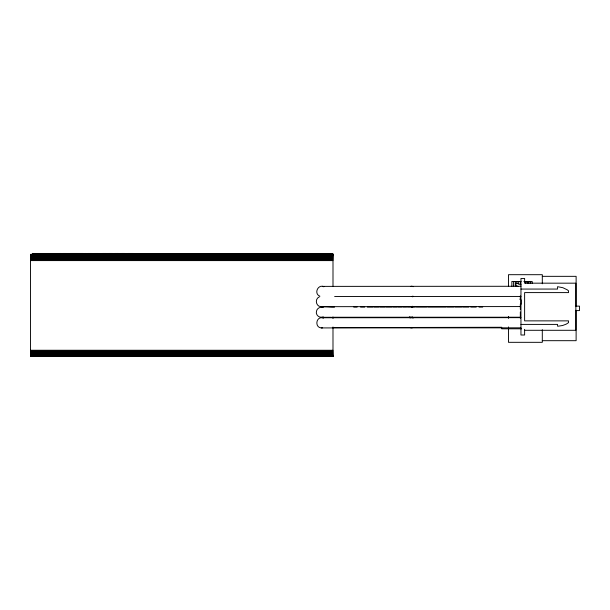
<?xml version="1.0" encoding="UTF-8"?>
<svg xmlns="http://www.w3.org/2000/svg" width="610" height="610" viewBox="0 0 610 610"><rect width="100%" height="100%" fill="white"/><g stroke="black" fill="none" stroke-linecap="round" stroke-linejoin="round"><path stroke-width="0.91" d="M332.999 254.378L30.508 254.339L30.5 356.484L332.991 356.507M332.991 356.568L332.991 326.99M332.991 318.496L332.991 316.605M332.999 286.403L332.999 254.317M501.717 327.89L501.717 328.798L521.634 328.805M501.717 327.273L332.366 327.616M508.481 326.907L508.481 342.324L542.298 342.332L542.298 329.705M508.481 318.359L508.481 316.46M508.488 286.517L508.488 274.691L542.305 274.698L542.305 283.787M511.866 286.136L511.866 281.454L521.092 281.462M513.574 286.136L513.574 281.454M515.252 286.136L515.252 281.454M517.013 283.33L517.013 281.454M518.63 283.917L518.63 281.454M520.345 318.267L520.338 312M520.338 309.3L520.338 304.039L521.054 304.298L521.054 299.838L519.842 299.152M520.338 299.434L520.338 295.88M520.345 284.542L520.338 281.462M524.615 329.347L524.615 335.004L520.955 335.004L520.963 278.457L524.623 278.457L524.623 283.17L575.855 283.177L575.855 330.3L524.615 330.292M525.393 283.101L525.393 281.462M528.779 283.558L528.779 281.462M530.464 283.33L530.464 281.462M532.156 283.33L532.156 281.462L523.86 281.462M576.114 310.231L576.114 340.685L542.298 340.685M576.114 306.464L576.122 276.338L542.305 276.338M527.086 282.941L527.101 281.462M319.297 296.902C314.63 298.725 315.789 306.357 320.799 306.67L520.536 306.571M323.956 286.692C317.84 283.886 313.593 293.906 319.907 296.216M323.361 316.918C320.54 318.283 316.712 316.232 316.315 313.006C316.14 303.681 329.499 307.814 334.577 307.104M320.799 306.67L322.095 306.639M520.963 317.657L322.347 317.757C315.85 316.781 314.684 327.463 321.226 327.921L520.955 327.829M321.226 327.921L322.545 327.89M323.605 286.7L322.682 286.38M322.354 286.38L520.963 286.281M334.631 296.483L520.963 296.445M320.799 317.322L331.527 317.276M334.204 317.261L520.536 317.223M83.234 253.447L70.272 253.44M63.112 253.447L66.337 253.447M88.404 253.447L91.889 253.447M94.718 253.447L97.73 253.447M107.596 253.447L102.671 253.447L104.013 253.447M108.237 253.447L112.453 253.447L111.111 253.447M119.133 253.447L114.894 253.447L116.243 253.447M120.467 253.447L124.676 253.447L123.342 253.447M133.018 253.447L128.23 253.447M134.352 253.455L135.977 253.455M142.786 253.455L147.452 253.455M32.239 253.447L332.999 253.47M60.603 253.447L59.81 253.447M85.888 253.447L85.141 253.447M30.508 254.523L332.999 254.561M30.508 254.85L332.999 254.866M30.508 255.27L332.999 255.285M30.508 255.796L332.999 255.811M30.508 256.413L332.999 256.436M30.508 257.13L332.999 257.145M30.508 257.916L332.999 257.938M30.508 258.77L332.999 258.785M30.508 259.662L332.999 259.685M30.508 260.592L332.999 260.607M520.963 289.064L557.555 289.064L557.555 286.708L562.778 287.676L567.147 289.75L568.535 290.833L568.535 292.602L524.623 292.594L524.615 320.868L568.535 320.875L568.535 322.637L566.316 324.093L562.694 325.481L558.607 326.137L557.555 326.175L557.555 324.406L520.955 324.406M576.114 306.128L579.5 306.136L579.5 310.597L576.114 310.589M353.716 307.059L357.14 307.059M360.563 307.059L364.765 307.059M367.281 307.059L372.901 307.059M373.831 307.059L379.252 307.059M380.152 307.059L385.329 307.059M386.199 307.059L391.91 307.059M392.802 307.059L397.247 307.059M398.071 307.059L402.173 307.059M403.065 307.059L406.641 307.059M407.434 307.059L410.621 307.059A5.025 4.125 90 0 1 412.749 307.471M411.422 307.059L415.44 307.059M416.333 307.059L426.741 307.059M427.656 307.059L446.307 307.051M447.214 307.051L453.832 307.051M454.786 307.051L461.77 307.051M462.639 307.051L468.93 307.059M470.729 307.059L476.242 307.059M478.995 307.059L482.724 307.059M30.5 350.254L332.991 350.27M30.5 351.185L332.991 351.2M30.5 352.077L332.991 352.1M30.5 352.931L332.991 352.946M30.5 353.716L332.991 353.731M30.5 354.425L332.991 354.448M30.5 355.05L332.991 355.073M30.5 355.577L332.991 355.599M30.5 356.278L332.991 356.316M321.92 307.158L323.178 307.478M322.316 317.757L323.605 318.077M527.086 282.804L528.779 282.819M521.085 284.809L515.938 282.941L515.938 285.61L518.508 286.548M411.048 286.281A5.025 4.125 90 0 1 413.176 286.692M412.978 296.132A5.025 4.125 90 0 1 411.918 296.445M412.551 316.91A5.025 4.125 90 0 1 409.371 316.811M411.712 296.445A5.025 4.125 90 0 1 412.749 296.818M412.551 306.258A5.025 4.125 90 0 1 411.491 306.571M409.996 317.97A5.025 4.125 90 0 1 413.176 318.077M412.97 327.517A5.025 4.125 90 0 1 409.798 327.41M110.463 253.447L109.739 253.447L110.463 253.447M122.694 253.447L121.969 253.447L122.694 253.447M104.828 253.447L105.37 253.447L104.828 253.447M117.051 253.447L117.6 253.447L117.051 253.447M332.991 355.996L30.5 355.973L332.991 356.011"/></g></svg>
